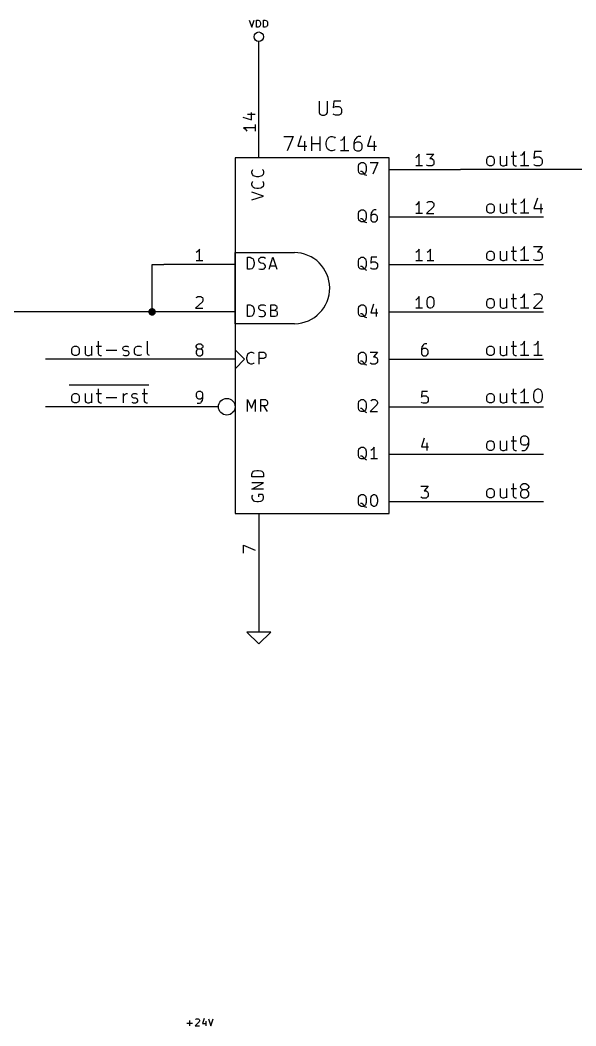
# Model space of a CAD drawing. Extents: x 4000 to 326700, y 4000 to 230000.
# Drawn here: x 189435 to 212870, y 121900 to 164300 of the extents above; entities that cross this region are included whole.
import ezdxf

# ---------------------------------------------------------------- set-up
doc = ezdxf.new("R2010")
doc.units = 0
for name, color, linetype in [('BLACK', 1, 'CONTINUOUS'), ('CYAN', 4, 'CONTINUOUS'), ('GREEN', 3, 'CONTINUOUS'), ('RED', 5, 'CONTINUOUS')]:
    doc.layers.add(name, color=color, linetype=linetype)

msp = doc.modelspace()

# ---------------------------------------------------------------- linework, layer by layer
at = {"layer": 'BLACK'}
for p, q in [((210220, 158760), (210220, 158240)), ((210590, 158610), (210530, 158590)), ((210650, 158670), (210590, 158610)), ((210710, 158760), (210650, 158670)), ((210710, 158160), (210710, 158760)), ((211130, 158760), (211100, 158470)), ((211420, 158760), (211130, 158760)), ((209110, 158440), (209140, 158500)), ((209110, 158270), (209110, 158440)), ((209140, 158210), (209110, 158270)), ((209140, 158500), (209170, 158530)), ((209170, 158190), (209140, 158210)), ((209170, 158530), (209230, 158560)), ((209230, 158160), (209170, 158190)), ((209230, 158560), (209310, 158560)), ((209310, 158160), (209230, 158160)), ((209310, 158560), (209370, 158530)), ((209370, 158190), (209310, 158160)), ((209370, 158530), (209400, 158500)), ((209400, 158210), (209370, 158190)), ((209400, 158500), (209430, 158440)), ((209430, 158270), (209400, 158210)), ((209430, 158440), (209430, 158270)), ((209680, 158560), (209680, 158240)), ((209680, 158240), (209710, 158190)), ((209710, 158190), (209770, 158160)), ((209770, 158160), (209850, 158160)), ((209850, 158160), (209910, 158190)), ((209910, 158190), (209940, 158210)), ((209940, 158560), (209940, 158160)), ((210140, 158560), (210370, 158560)), ((210220, 158240), (210250, 158190)), ((210250, 158190), (210310, 158160)), ((210310, 158160), (210370, 158160)), ((210880, 158160), (210530, 158160)), ((211100, 158470), (211130, 158500)), ((211130, 158190), (211100, 158210)), ((211130, 158500), (211190, 158530)), ((211190, 158160), (211130, 158190)), ((211190, 158530), (211330, 158530)), ((211330, 158160), (211190, 158160)), ((211330, 158530), (211390, 158500)), ((211390, 158190), (211330, 158160)), ((211390, 158500), (211420, 158470)), ((211420, 158210), (211390, 158190)), ((211420, 158470), (211450, 158410)), ((211450, 158270), (211420, 158210)), ((211450, 158410), (211450, 158270)), ((209110, 156440), (209140, 156500)), ((209140, 156500), (209170, 156530)), ((209170, 156530), (209230, 156560)), ((209230, 156560), (209310, 156560)), ((209310, 156560), (209370, 156530)), ((209370, 156530), (209400, 156500)), ((209400, 156500), (209430, 156440)), ((209680, 156560), (209680, 156240)), ((209940, 156560), (209940, 156160)), ((210140, 156560), (210370, 156560)), ((210220, 156760), (210220, 156240)), ((210590, 156610), (210530, 156590)), ((210650, 156670), (210590, 156610)), ((210710, 156760), (210650, 156670)), ((210710, 156160), (210710, 156760)), ((211250, 156790), (211100, 156360)), ((211390, 156560), (211390, 156160)), ((209110, 156270), (209110, 156440)), ((209140, 156210), (209110, 156270)), ((209170, 156190), (209140, 156210)), ((209230, 156160), (209170, 156190)), ((209310, 156160), (209230, 156160)), ((209370, 156190), (209310, 156160)), ((209400, 156210), (209370, 156190)), ((209430, 156270), (209400, 156210)), ((209430, 156440), (209430, 156270)), ((209680, 156240), (209710, 156190)), ((209710, 156190), (209770, 156160)), ((209770, 156160), (209850, 156160)), ((209850, 156160), (209910, 156190)), ((209910, 156190), (209940, 156210)), ((210220, 156240), (210250, 156190)), ((210250, 156190), (210310, 156160)), ((210310, 156160), (210370, 156160)), ((210880, 156160), (210530, 156160)), ((211100, 156360), (211480, 156360)), ((210220, 154760), (210220, 154240)), ((210710, 154760), (210650, 154670)), ((210710, 154160), (210710, 154760)), ((211080, 154760), (211450, 154760)), ((211450, 154760), (211250, 154530)), ((209110, 154440), (209140, 154500)), ((209110, 154270), (209110, 154440)), ((209140, 154500), (209170, 154530)), ((209170, 154530), (209230, 154560)), ((209230, 154560), (209310, 154560)), ((209310, 154560), (209370, 154530)), ((209370, 154530), (209400, 154500)), ((209400, 154500), (209430, 154440)), ((209430, 154440), (209430, 154270)), ((209680, 154560), (209680, 154240)), ((209940, 154560), (209940, 154160)), ((210140, 154560), (210370, 154560)), ((210590, 154610), (210530, 154590)), ((210650, 154670), (210590, 154610)), ((211250, 154530), (211330, 154530)), ((211330, 154530), (211390, 154500)), ((211390, 154500), (211420, 154470)), ((211420, 154470), (211450, 154410)), ((211450, 154410), (211450, 154270)), ((209140, 154210), (209110, 154270)), ((209170, 154190), (209140, 154210)), ((209230, 154160), (209170, 154190)), ((209310, 154160), (209230, 154160)), ((209370, 154190), (209310, 154160)), ((209400, 154210), (209370, 154190)), ((209430, 154270), (209400, 154210)), ((209680, 154240), (209710, 154190)), ((209710, 154190), (209770, 154160)), ((209770, 154160), (209850, 154160)), ((209850, 154160), (209910, 154190)), ((209910, 154190), (209940, 154210)), ((210220, 154240), (210250, 154190)), ((210250, 154190), (210310, 154160)), ((210310, 154160), (210370, 154160)), ((210880, 154160), (210530, 154160)), ((211100, 154190), (211080, 154210)), ((211160, 154160), (211100, 154190)), ((211330, 154160), (211160, 154160)), ((211390, 154190), (211330, 154160)), ((211420, 154210), (211390, 154190)), ((211450, 154270), (211420, 154210)), ((210220, 152760), (210220, 152240)), ((210650, 152670), (210590, 152610)), ((210710, 152760), (210650, 152670)), ((210710, 152160), (210710, 152760)), ((211100, 152700), (211130, 152730)), ((211130, 152730), (211190, 152760)), ((211190, 152760), (211330, 152760)), ((211330, 152760), (211390, 152730)), ((211390, 152730), (211420, 152700)), ((211420, 152700), (211450, 152640)), ((211450, 152640), (211450, 152590)), ((209110, 152440), (209140, 152500)), ((209110, 152270), (209110, 152440)), ((209140, 152210), (209110, 152270)), ((209140, 152500), (209170, 152530)), ((209170, 152530), (209230, 152560)), ((209230, 152560), (209310, 152560)), ((209310, 152560), (209370, 152530)), ((209370, 152530), (209400, 152500)), ((209400, 152500), (209430, 152440)), ((209430, 152270), (209400, 152210)), ((209430, 152440), (209430, 152270)), ((209680, 152560), (209680, 152240)), ((209680, 152240), (209710, 152190)), ((209940, 152560), (209940, 152160)), ((210140, 152560), (210370, 152560)), ((210220, 152240), (210250, 152190)), ((210590, 152610), (210530, 152590)), ((211420, 152500), (211080, 152160)), ((211450, 152590), (211420, 152500)), ((209170, 152190), (209140, 152210)), ((209230, 152160), (209170, 152190)), ((209310, 152160), (209230, 152160)), ((209370, 152190), (209310, 152160)), ((209400, 152210), (209370, 152190)), ((209710, 152190), (209770, 152160)), ((209770, 152160), (209850, 152160)), ((209850, 152160), (209910, 152190)), ((209910, 152190), (209940, 152210)), ((210250, 152190), (210310, 152160)), ((210310, 152160), (210370, 152160)), ((210880, 152160), (210530, 152160)), ((211080, 152160), (211450, 152160)), ((191640, 150500), (191670, 150530)), ((191670, 150530), (191730, 150560)), ((191730, 150560), (191810, 150560)), ((191810, 150560), (191870, 150530)), ((191870, 150530), (191900, 150500)), ((192180, 150560), (192180, 150240)), ((192440, 150560), (192440, 150160)), ((192640, 150560), (192870, 150560)), ((192720, 150760), (192720, 150240)), ((193770, 150470), (193800, 150530)), ((193800, 150530), (193860, 150560)), ((193860, 150560), (193950, 150560)), ((193950, 150560), (194000, 150530)), ((194290, 150500), (194320, 150530)), ((194320, 150530), (194380, 150560)), ((194380, 150560), (194490, 150560)), ((194490, 150560), (194550, 150530)), ((194800, 150240), (194800, 150760)), ((209140, 150500), (209170, 150530)), ((209170, 150530), (209230, 150560)), ((209230, 150560), (209310, 150560)), ((209310, 150560), (209370, 150530)), ((209370, 150530), (209400, 150500)), ((209680, 150560), (209680, 150240)), ((209940, 150560), (209940, 150160)), ((210140, 150560), (210370, 150560)), ((210220, 150760), (210220, 150240)), ((210590, 150610), (210530, 150590)), ((210650, 150670), (210590, 150610)), ((210710, 150760), (210650, 150670)), ((210710, 150160), (210710, 150760)), ((211160, 150610), (211100, 150590)), ((211220, 150670), (211160, 150610)), ((211280, 150760), (211220, 150670)), ((211280, 150160), (211280, 150760)), ((191610, 150440), (191640, 150500)), ((191610, 150270), (191610, 150440)), ((191640, 150210), (191610, 150270)), ((191670, 150190), (191640, 150210)), ((191730, 150160), (191670, 150190)), ((191810, 150160), (191730, 150160)), ((191870, 150190), (191810, 150160)), ((191900, 150210), (191870, 150190)), ((191900, 150500), (191930, 150440)), ((191930, 150270), (191900, 150210)), ((191930, 150440), (191930, 150270)), ((192180, 150240), (192210, 150190)), ((192210, 150190), (192270, 150160)), ((192270, 150160), (192350, 150160)), ((192350, 150160), (192410, 150190)), ((192410, 150190), (192440, 150210)), ((192720, 150240), (192750, 150190)), ((192750, 150190), (192810, 150160)), ((192810, 150160), (192870, 150160)), ((193060, 150390), (193520, 150390)), ((193770, 150440), (193770, 150470)), ((193800, 150390), (193770, 150440)), ((193770, 150190), (193830, 150160)), ((193860, 150360), (193800, 150390)), ((193830, 150160), (193950, 150160)), ((193950, 150360), (193860, 150360)), ((194000, 150330), (193950, 150360)), ((193950, 150160), (194000, 150190)), ((194030, 150270), (194000, 150330)), ((194000, 150190), (194030, 150240)), ((194030, 150240), (194030, 150270)), ((194260, 150440), (194290, 150500)), ((194260, 150270), (194260, 150440)), ((194290, 150210), (194260, 150270)), ((194320, 150190), (194290, 150210)), ((194380, 150160), (194320, 150190)), ((194490, 150160), (194380, 150160)), ((194550, 150190), (194490, 150160)), ((194830, 150190), (194800, 150240)), ((194890, 150160), (194830, 150190)), ((209110, 150440), (209140, 150500)), ((209110, 150270), (209110, 150440)), ((209140, 150210), (209110, 150270)), ((209170, 150190), (209140, 150210)), ((209230, 150160), (209170, 150190)), ((209310, 150160), (209230, 150160)), ((209370, 150190), (209310, 150160)), ((209400, 150210), (209370, 150190)), ((209400, 150500), (209430, 150440)), ((209430, 150270), (209400, 150210)), ((209430, 150440), (209430, 150270)), ((209680, 150240), (209710, 150190)), ((209710, 150190), (209770, 150160)), ((209770, 150160), (209850, 150160)), ((209850, 150160), (209910, 150190)), ((209910, 150190), (209940, 150210)), ((210220, 150240), (210250, 150190)), ((210250, 150190), (210310, 150160)), ((210310, 150160), (210370, 150160)), ((210880, 150160), (210530, 150160)), ((211450, 150160), (211100, 150160)), ((191500, 148930), (194860, 148930)), ((191610, 148440), (191640, 148500)), ((191610, 148270), (191610, 148440)), ((191640, 148500), (191670, 148530)), ((191670, 148530), (191730, 148560)), ((191730, 148560), (191810, 148560)), ((191810, 148560), (191870, 148530)), ((191870, 148530), (191900, 148500)), ((191900, 148500), (191930, 148440)), ((191930, 148440), (191930, 148270)), ((192180, 148560), (192180, 148240)), ((192440, 148560), (192440, 148160)), ((192640, 148560), (192870, 148560)), ((192720, 148760), (192720, 148240)), ((193800, 148160), (193800, 148560)), ((193800, 148440), (193830, 148500)), ((193830, 148500), (193860, 148530)), ((193860, 148530), (193920, 148560)), ((193920, 148560), (193970, 148560)), ((194140, 148470), (194170, 148530)), ((194140, 148440), (194140, 148470)), ((194170, 148390), (194140, 148440)), ((194170, 148530), (194230, 148560)), ((194230, 148560), (194320, 148560)), ((194320, 148560), (194370, 148530)), ((194580, 148560), (194810, 148560)), ((194660, 148760), (194660, 148240)), ((209110, 148440), (209140, 148500)), ((209110, 148270), (209110, 148440)), ((209140, 148500), (209170, 148530)), ((209170, 148530), (209230, 148560)), ((209230, 148560), (209310, 148560)), ((209310, 148560), (209370, 148530)), ((209370, 148530), (209400, 148500)), ((209400, 148500), (209430, 148440)), ((209430, 148440), (209430, 148270)), ((209680, 148560), (209680, 148240)), ((209940, 148560), (209940, 148160)), ((210140, 148560), (210370, 148560)), ((210220, 148760), (210220, 148240)), ((210590, 148610), (210530, 148590)), ((210650, 148670), (210590, 148610)), ((210710, 148760), (210650, 148670)), ((210710, 148160), (210710, 148760)), ((211100, 148530), (211130, 148640)), ((211100, 148390), (211100, 148530)), ((211130, 148640), (211160, 148700)), ((211160, 148700), (211190, 148730)), ((211190, 148730), (211250, 148760)), ((211250, 148760), (211300, 148760)), ((211300, 148760), (211360, 148730)), ((211360, 148730), (211390, 148700)), ((211390, 148700), (211420, 148640)), ((211420, 148640), (211450, 148530)), ((211450, 148530), (211450, 148390)), ((191640, 148210), (191610, 148270)), ((191670, 148190), (191640, 148210)), ((191730, 148160), (191670, 148190)), ((191810, 148160), (191730, 148160)), ((191870, 148190), (191810, 148160)), ((191900, 148210), (191870, 148190)), ((191930, 148270), (191900, 148210)), ((192180, 148240), (192210, 148190)), ((192210, 148190), (192270, 148160)), ((192270, 148160), (192350, 148160)), ((192350, 148160), (192410, 148190)), ((192410, 148190), (192440, 148210)), ((192720, 148240), (192750, 148190)), ((192750, 148190), (192810, 148160)), ((192810, 148160), (192870, 148160)), ((193060, 148390), (193520, 148390)), ((194140, 148190), (194200, 148160)), ((194230, 148360), (194170, 148390)), ((194200, 148160), (194320, 148160)), ((194320, 148360), (194230, 148360)), ((194370, 148330), (194320, 148360)), ((194320, 148160), (194370, 148190)), ((194400, 148270), (194370, 148330)), ((194370, 148190), (194400, 148240)), ((194400, 148240), (194400, 148270)), ((194660, 148240), (194690, 148190)), ((194690, 148190), (194750, 148160)), ((194750, 148160), (194810, 148160)), ((209140, 148210), (209110, 148270)), ((209170, 148190), (209140, 148210)), ((209230, 148160), (209170, 148190)), ((209310, 148160), (209230, 148160)), ((209370, 148190), (209310, 148160)), ((209400, 148210), (209370, 148190)), ((209430, 148270), (209400, 148210)), ((209680, 148240), (209710, 148190)), ((209710, 148190), (209770, 148160)), ((209770, 148160), (209850, 148160)), ((209850, 148160), (209910, 148190)), ((209910, 148190), (209940, 148210)), ((210220, 148240), (210250, 148190)), ((210250, 148190), (210310, 148160)), ((210310, 148160), (210370, 148160)), ((210880, 148160), (210530, 148160)), ((211130, 148270), (211100, 148390)), ((211160, 148210), (211130, 148270)), ((211190, 148190), (211160, 148210)), ((211250, 148160), (211190, 148190)), ((211300, 148160), (211250, 148160)), ((211360, 148190), (211300, 148160)), ((211390, 148210), (211360, 148190)), ((211420, 148270), (211390, 148210)), ((211450, 148390), (211420, 148270)), ((210220, 146760), (210220, 146240)), ((210590, 146730), (210560, 146700)), ((210650, 146760), (210590, 146730)), ((210760, 146760), (210650, 146760)), ((210820, 146730), (210760, 146760)), ((210850, 146700), (210820, 146730)), ((209110, 146440), (209140, 146500)), ((209110, 146270), (209110, 146440)), ((209140, 146500), (209170, 146530)), ((209170, 146530), (209230, 146560)), ((209230, 146560), (209310, 146560)), ((209310, 146560), (209370, 146530)), ((209370, 146530), (209400, 146500)), ((209400, 146500), (209430, 146440)), ((209430, 146440), (209430, 146270)), ((209680, 146560), (209680, 146240)), ((209940, 146560), (209940, 146160)), ((210140, 146560), (210370, 146560)), ((210560, 146700), (210530, 146640)), ((210530, 146640), (210530, 146500)), ((210530, 146500), (210560, 146440)), ((210560, 146440), (210590, 146410)), ((210590, 146410), (210650, 146390)), ((210650, 146390), (210760, 146390)), ((210760, 146390), (210820, 146410)), ((210790, 146210), (210850, 146300)), ((210820, 146410), (210850, 146440)), ((210880, 146640), (210850, 146700)), ((210850, 146440), (210880, 146500)), ((210850, 146300), (210880, 146410)), ((210880, 146410), (210880, 146640)), ((209140, 146210), (209110, 146270)), ((209170, 146190), (209140, 146210)), ((209230, 146160), (209170, 146190)), ((209310, 146160), (209230, 146160)), ((209370, 146190), (209310, 146160)), ((209400, 146210), (209370, 146190)), ((209430, 146270), (209400, 146210)), ((209680, 146240), (209710, 146190)), ((209710, 146190), (209770, 146160)), ((209770, 146160), (209850, 146160)), ((209850, 146160), (209910, 146190)), ((209910, 146190), (209940, 146210)), ((210220, 146240), (210250, 146190)), ((210250, 146190), (210310, 146160)), ((210310, 146160), (210370, 146160)), ((210590, 146160), (210710, 146160)), ((210710, 146160), (210760, 146190)), ((210760, 146190), (210790, 146210)), ((210220, 144760), (210220, 144240)), ((210530, 144640), (210560, 144700)), ((210530, 144610), (210530, 144640)), ((210560, 144560), (210530, 144610)), ((210560, 144700), (210590, 144730)), ((210590, 144730), (210650, 144760)), ((210650, 144760), (210760, 144760)), ((210760, 144760), (210820, 144730)), ((210820, 144730), (210850, 144700)), ((210850, 144700), (210880, 144640)), ((210880, 144610), (210850, 144560)), ((210880, 144640), (210880, 144610)), ((209110, 144440), (209140, 144500)), ((209110, 144270), (209110, 144440)), ((209140, 144210), (209110, 144270)), ((209140, 144500), (209170, 144530)), ((209170, 144190), (209140, 144210)), ((209170, 144530), (209230, 144560)), ((209230, 144160), (209170, 144190)), ((209230, 144560), (209310, 144560)), ((209310, 144160), (209230, 144160)), ((209310, 144560), (209370, 144530)), ((209370, 144190), (209310, 144160)), ((209370, 144530), (209400, 144500)), ((209400, 144210), (209370, 144190)), ((209400, 144500), (209430, 144440)), ((209430, 144270), (209400, 144210)), ((209430, 144440), (209430, 144270)), ((209680, 144560), (209680, 144240)), ((209680, 144240), (209710, 144190)), ((209710, 144190), (209770, 144160)), ((209770, 144160), (209850, 144160)), ((209850, 144160), (209910, 144190)), ((209910, 144190), (209940, 144210)), ((209940, 144560), (209940, 144160)), ((210140, 144560), (210370, 144560)), ((210220, 144240), (210250, 144190)), ((210250, 144190), (210310, 144160)), ((210310, 144160), (210370, 144160)), ((210560, 144440), (210530, 144390)), ((210530, 144390), (210530, 144270)), ((210530, 144270), (210560, 144210)), ((210590, 144530), (210560, 144560)), ((210590, 144470), (210560, 144440)), ((210560, 144210), (210590, 144190)), ((210650, 144500), (210590, 144530)), ((210650, 144500), (210590, 144470)), ((210590, 144190), (210650, 144160)), ((210760, 144500), (210650, 144500)), ((210650, 144160), (210760, 144160)), ((210820, 144530), (210760, 144500)), ((210820, 144470), (210760, 144500)), ((210760, 144160), (210820, 144190)), ((210850, 144560), (210820, 144530)), ((210850, 144440), (210820, 144470)), ((210820, 144190), (210850, 144210)), ((210880, 144390), (210850, 144440)), ((210850, 144210), (210880, 144270)), ((210880, 144270), (210880, 144390))]:
    msp.add_line(p, q, dxfattribs=at)
at = {"layer": 'CYAN'}
for p, q in [((199100, 164300), (199200, 164000)), ((199200, 164000), (199300, 164300)), ((199400, 164000), (199400, 164300)), ((199400, 164300), (199470, 164300)), ((199470, 164300), (199520, 164280)), ((199520, 164280), (199540, 164260)), ((199540, 164260), (199560, 164230)), ((199560, 164230), (199570, 164170)), ((199570, 164130), (199560, 164070)), ((199570, 164170), (199570, 164130)), ((199700, 164000), (199700, 164300)), ((199700, 164300), (199770, 164300)), ((199770, 164300), (199820, 164280)), ((199820, 164280), (199840, 164260)), ((199840, 164260), (199860, 164230)), ((199860, 164230), (199870, 164170)), ((199870, 164130), (199860, 164070)), ((199870, 164170), (199870, 164130)), ((199470, 164000), (199400, 164000)), ((199520, 164010), (199470, 164000)), ((199540, 164040), (199520, 164010)), ((199560, 164070), (199540, 164040)), ((199770, 164000), (199700, 164000)), ((199820, 164010), (199770, 164000)), ((199840, 164040), (199820, 164010)), ((199860, 164070), (199840, 164040)), ((202040, 160890), (202040, 160400)), ((202390, 160400), (202390, 160890)), ((202670, 160890), (202640, 160600)), ((202960, 160890), (202670, 160890)), ((202040, 160400), (202070, 160340)), ((202070, 160340), (202100, 160320)), ((202100, 160320), (202160, 160290)), ((202160, 160290), (202270, 160290)), ((202270, 160290), (202330, 160320)), ((202330, 160320), (202360, 160340)), ((202360, 160340), (202390, 160400)), ((202640, 160600), (202670, 160630)), ((202670, 160320), (202640, 160340)), ((202670, 160630), (202730, 160660)), ((202730, 160290), (202670, 160320)), ((202730, 160660), (202870, 160660)), ((202870, 160290), (202730, 160290)), ((202870, 160660), (202930, 160630)), ((202930, 160320), (202870, 160290)), ((202930, 160630), (202960, 160600)), ((202960, 160340), (202930, 160320)), ((202960, 160600), (202990, 160540)), ((202990, 160400), (202960, 160340)), ((202990, 160540), (202990, 160400)), ((200550, 159390), (200950, 159390)), ((200950, 159390), (200690, 158790)), ((201290, 159420), (201140, 158990)), ((201430, 159190), (201430, 158790)), ((201740, 158790), (201740, 159390)), ((201740, 159100), (202090, 159100)), ((202090, 158790), (202090, 159390)), ((202340, 159130), (202370, 159240)), ((202340, 159040), (202340, 159130)), ((202370, 158930), (202340, 159040)), ((202370, 159240), (202400, 159300)), ((202400, 159300), (202460, 159360)), ((202460, 159360), (202540, 159390)), ((202540, 159390), (202600, 159390)), ((202600, 159390), (202690, 159360)), ((202690, 159360), (202720, 159330)), ((203000, 159240), (202940, 159220)), ((203060, 159300), (203000, 159240)), ((203120, 159390), (203060, 159300)), ((203120, 158790), (203120, 159390)), ((203540, 159240), (203510, 159130)), ((203510, 159130), (203510, 158900)), ((203540, 159100), (203510, 159040)), ((203600, 159330), (203540, 159240)), ((203570, 159130), (203540, 159100)), ((203630, 159160), (203570, 159130)), ((203630, 159360), (203600, 159330)), ((203690, 159390), (203630, 159360)), ((203740, 159160), (203630, 159160)), ((203800, 159390), (203690, 159390)), ((203800, 159130), (203740, 159160)), ((203830, 159100), (203800, 159130)), ((203860, 159040), (203830, 159100)), ((203860, 158900), (203860, 159040)), ((204230, 159420), (204080, 158990)), ((204370, 159190), (204370, 158790)), ((201140, 158990), (201520, 158990)), ((202400, 158870), (202370, 158930)), ((202460, 158820), (202400, 158870)), ((202540, 158790), (202460, 158820)), ((202600, 158790), (202540, 158790)), ((202690, 158820), (202600, 158790)), ((202720, 158840), (202690, 158820)), ((203290, 158790), (202940, 158790)), ((203510, 158900), (203540, 158840)), ((203540, 158840), (203570, 158820)), ((203570, 158820), (203630, 158790)), ((203630, 158790), (203740, 158790)), ((203740, 158790), (203800, 158820)), ((203800, 158820), (203830, 158840)), ((203830, 158840), (203860, 158900)), ((204080, 158990), (204460, 158990)), ((203700, 158130), (203720, 158230)), ((203720, 158230), (203770, 158270)), ((203770, 158270), (203810, 158300)), ((203810, 158300), (203910, 158300)), ((203910, 158300), (203960, 158270)), ((203960, 158270), (204000, 158230)), ((204000, 158230), (204030, 158130)), ((204190, 158300), (204520, 158300)), ((204520, 158300), (204310, 157800)), ((199200, 157910), (199230, 157980)), ((199200, 157860), (199200, 157910)), ((199230, 157790), (199200, 157860)), ((199230, 157980), (199250, 158000)), ((199270, 157740), (199230, 157790)), ((199320, 157720), (199270, 157740)), ((199630, 157740), (199580, 157720)), ((199680, 157790), (199630, 157740)), ((199650, 158000), (199680, 157980)), ((199680, 157980), (199700, 157910)), ((199700, 157860), (199680, 157790)), ((199700, 157910), (199700, 157860)), ((203700, 157960), (203700, 158130)), ((203720, 157870), (203700, 157960)), ((203770, 157820), (203720, 157870)), ((203810, 157800), (203770, 157820)), ((203840, 157920), (203790, 157920)), ((203910, 157800), (203810, 157800)), ((203890, 157890), (203840, 157920)), ((203960, 157820), (203890, 157890)), ((203960, 157820), (203910, 157800)), ((204000, 157870), (203960, 157820)), ((204000, 157770), (203960, 157820)), ((204030, 157960), (204000, 157870)), ((204050, 157750), (204000, 157770)), ((204030, 158130), (204030, 157960)), ((199200, 157410), (199230, 157480)), ((199200, 157360), (199200, 157410)), ((199230, 157290), (199200, 157360)), ((199230, 157480), (199250, 157500)), ((199420, 157700), (199320, 157720)), ((199490, 157700), (199420, 157700)), ((199580, 157720), (199490, 157700)), ((199650, 157500), (199680, 157480)), ((199680, 157480), (199700, 157410)), ((199700, 157360), (199680, 157290)), ((199700, 157410), (199700, 157360)), ((199700, 156880), (199200, 157050)), ((199200, 156720), (199700, 156880)), ((199270, 157240), (199230, 157290)), ((199320, 157220), (199270, 157240)), ((199420, 157200), (199320, 157220)), ((199490, 157200), (199420, 157200)), ((199580, 157220), (199490, 157200)), ((199630, 157240), (199580, 157220)), ((199680, 157290), (199630, 157240)), ((203700, 156130), (203720, 156230)), ((203700, 155960), (203700, 156130)), ((203720, 156230), (203770, 156270)), ((203770, 156270), (203810, 156300)), ((203810, 156300), (203910, 156300)), ((203910, 156300), (203960, 156270)), ((203960, 156270), (204000, 156230)), ((204000, 156230), (204030, 156130)), ((204030, 156130), (204030, 155960)), ((204240, 156180), (204220, 156080)), ((204220, 156080), (204220, 155890)), ((204240, 156060), (204220, 156010)), ((204290, 156250), (204240, 156180)), ((204260, 156080), (204240, 156060)), ((204310, 156110), (204260, 156080)), ((204310, 156270), (204290, 156250)), ((204360, 156300), (204310, 156270)), ((204410, 156110), (204310, 156110)), ((204450, 156300), (204360, 156300)), ((204450, 156080), (204410, 156110)), ((204480, 156060), (204450, 156080)), ((204500, 156010), (204480, 156060)), ((203720, 155870), (203700, 155960)), ((203770, 155820), (203720, 155870)), ((203810, 155800), (203770, 155820)), ((203840, 155920), (203790, 155920)), ((203910, 155800), (203810, 155800)), ((203890, 155890), (203840, 155920)), ((203960, 155820), (203890, 155890)), ((203960, 155820), (203910, 155800)), ((204000, 155870), (203960, 155820)), ((204000, 155770), (203960, 155820)), ((204030, 155960), (204000, 155870)), ((204050, 155750), (204000, 155770)), ((204220, 155890), (204240, 155850)), ((204240, 155850), (204260, 155820)), ((204260, 155820), (204310, 155800)), ((204310, 155800), (204410, 155800)), ((204410, 155800), (204450, 155820)), ((204450, 155820), (204480, 155850)), ((204480, 155850), (204500, 155890)), ((204500, 155890), (204500, 156010)), ((199020, 153800), (199020, 154300)), ((199020, 154300), (199140, 154300)), ((199140, 154300), (199210, 154270)), ((199210, 154270), (199260, 154230)), ((199260, 154230), (199280, 154180)), ((199280, 153920), (199260, 153870)), ((199280, 154180), (199300, 154080)), ((199300, 154010), (199280, 153920)), ((199300, 154080), (199300, 154010)), ((199500, 154200), (199520, 154250)), ((199500, 154150), (199500, 154200)), ((199520, 154110), (199500, 154150)), ((199520, 154250), (199540, 154270)), ((199540, 154080), (199520, 154110)), ((199540, 154270), (199590, 154300)), ((199590, 154060), (199540, 154080)), ((199590, 154300), (199710, 154300)), ((199690, 154040), (199590, 154060)), ((199730, 154010), (199690, 154040)), ((199710, 154300), (199780, 154270)), ((199760, 153990), (199730, 154010)), ((199780, 153940), (199760, 153990)), ((199780, 153890), (199780, 153940)), ((199930, 153800), (200090, 154300)), ((199980, 153940), (200210, 153940)), ((200090, 154300), (200260, 153800)), ((203700, 154130), (203720, 154230)), ((203700, 153960), (203700, 154130)), ((203720, 153870), (203700, 153960)), ((203720, 154230), (203770, 154270)), ((203770, 154270), (203810, 154300)), ((203840, 153920), (203790, 153920)), ((203810, 154300), (203910, 154300)), ((203890, 153890), (203840, 153920)), ((203910, 154300), (203960, 154270)), ((203960, 154270), (204000, 154230)), ((204000, 154230), (204030, 154130)), ((204030, 153960), (204000, 153870)), ((204030, 154130), (204030, 153960)), ((204240, 154300), (204220, 154060)), ((204220, 154060), (204240, 154080)), ((204480, 154300), (204240, 154300)), ((204240, 154080), (204290, 154110)), ((204290, 154110), (204410, 154110)), ((204410, 154110), (204450, 154080)), ((204450, 154080), (204480, 154060)), ((204480, 154060), (204500, 154010)), ((204500, 154010), (204500, 153890)), ((199140, 153800), (199020, 153800)), ((199210, 153820), (199140, 153800)), ((199260, 153870), (199210, 153820)), ((199500, 153820), (199570, 153800)), ((199570, 153800), (199690, 153800)), ((199690, 153800), (199730, 153820)), ((199730, 153820), (199760, 153850)), ((199760, 153850), (199780, 153890)), ((203770, 153820), (203720, 153870)), ((203810, 153800), (203770, 153820)), ((203910, 153800), (203810, 153800)), ((203960, 153820), (203890, 153890)), ((203960, 153820), (203910, 153800)), ((204000, 153870), (203960, 153820)), ((204000, 153770), (203960, 153820)), ((204050, 153750), (204000, 153770)), ((204240, 153820), (204220, 153850)), ((204290, 153800), (204240, 153820)), ((204410, 153800), (204290, 153800)), ((204450, 153820), (204410, 153800)), ((204480, 153850), (204450, 153820)), ((204500, 153890), (204480, 153850)), ((199020, 151800), (199020, 152300)), ((199020, 152300), (199140, 152300)), ((199140, 152300), (199210, 152270)), ((199210, 152270), (199260, 152230)), ((199260, 152230), (199280, 152180)), ((199500, 152200), (199520, 152250)), ((199520, 152250), (199540, 152270)), ((199540, 152270), (199590, 152300)), ((199590, 152300), (199710, 152300)), ((199710, 152300), (199780, 152270)), ((200000, 151800), (200000, 152300)), ((200000, 152300), (200170, 152300)), ((200170, 152300), (200210, 152270)), ((200210, 152270), (200240, 152250)), ((200240, 152250), (200260, 152200)), ((203700, 152130), (203720, 152230)), ((203720, 152230), (203770, 152270)), ((203770, 152270), (203810, 152300)), ((203810, 152300), (203910, 152300)), ((203910, 152300), (203960, 152270)), ((203960, 152270), (204000, 152230)), ((204000, 152230), (204030, 152130)), ((204330, 152320), (204220, 151960)), ((199140, 151800), (199020, 151800)), ((199210, 151820), (199140, 151800)), ((199260, 151870), (199210, 151820)), ((199280, 151920), (199260, 151870)), ((199280, 152180), (199300, 152080)), ((199300, 152010), (199280, 151920)), ((199300, 152080), (199300, 152010)), ((199500, 152150), (199500, 152200)), ((199520, 152110), (199500, 152150)), ((199500, 151820), (199570, 151800)), ((199540, 152080), (199520, 152110)), ((199590, 152060), (199540, 152080)), ((199570, 151800), (199690, 151800)), ((199690, 152040), (199590, 152060)), ((199730, 152010), (199690, 152040)), ((199690, 151800), (199730, 151820)), ((199760, 151990), (199730, 152010)), ((199730, 151820), (199760, 151850)), ((199780, 151940), (199760, 151990)), ((199760, 151850), (199780, 151890)), ((199780, 151890), (199780, 151940)), ((200170, 152060), (200000, 152060)), ((200190, 151800), (200000, 151800)), ((200210, 152080), (200170, 152060)), ((200170, 152060), (200240, 152040)), ((200240, 151820), (200190, 151800)), ((200240, 152110), (200210, 152080)), ((200260, 152150), (200240, 152110)), ((200240, 152040), (200260, 152010)), ((200260, 151850), (200240, 151820)), ((200260, 152200), (200260, 152150)), ((200260, 152010), (200280, 151960)), ((200280, 151890), (200260, 151850)), ((200280, 151960), (200280, 151890)), ((203700, 151960), (203700, 152130)), ((203720, 151870), (203700, 151960)), ((203770, 151820), (203720, 151870)), ((203810, 151800), (203770, 151820)), ((203840, 151920), (203790, 151920)), ((203910, 151800), (203810, 151800)), ((203890, 151890), (203840, 151920)), ((203960, 151820), (203890, 151890)), ((203960, 151820), (203910, 151800)), ((204000, 151870), (203960, 151820)), ((204000, 151770), (203960, 151820)), ((204030, 151960), (204000, 151870)), ((204030, 152130), (204030, 151960)), ((204220, 151960), (204520, 151960)), ((204450, 152130), (204450, 151800)), ((204050, 151750), (204000, 151770)), ((199000, 150080), (199020, 150180)), ((199020, 150180), (199040, 150230)), ((199040, 150230), (199090, 150270)), ((199090, 150270), (199160, 150300)), ((199160, 150300), (199210, 150300)), ((199210, 150300), (199280, 150270)), ((199280, 150270), (199300, 150250)), ((199520, 149800), (199520, 150300)), ((199520, 150300), (199710, 150300)), ((199710, 150300), (199760, 150270)), ((199760, 150270), (199780, 150250)), ((199780, 150250), (199800, 150200)), ((199800, 150130), (199780, 150080)), ((199800, 150200), (199800, 150130)), ((203700, 150130), (203720, 150230)), ((203700, 149960), (203700, 150130)), ((203720, 150230), (203770, 150270)), ((203770, 150270), (203810, 150300)), ((203810, 150300), (203910, 150300)), ((203910, 150300), (203960, 150270)), ((203960, 150270), (204000, 150230)), ((204000, 150230), (204030, 150130)), ((204030, 150130), (204030, 149960)), ((204190, 150300), (204500, 150300)), ((204500, 150300), (204330, 150110)), ((204330, 150110), (204410, 150110)), ((204410, 150110), (204450, 150080)), ((199000, 150010), (199000, 150080)), ((199020, 149920), (199000, 150010)), ((199040, 149870), (199020, 149920)), ((199090, 149820), (199040, 149870)), ((199160, 149800), (199090, 149820)), ((199210, 149800), (199160, 149800)), ((199280, 149820), (199210, 149800)), ((199300, 149850), (199280, 149820)), ((199710, 150040), (199520, 150040)), ((199760, 150060), (199710, 150040)), ((199780, 150080), (199760, 150060)), ((203720, 149870), (203700, 149960)), ((203770, 149820), (203720, 149870)), ((203810, 149800), (203770, 149820)), ((203840, 149920), (203790, 149920)), ((203910, 149800), (203810, 149800)), ((203890, 149890), (203840, 149920)), ((203960, 149820), (203890, 149890)), ((203960, 149820), (203910, 149800)), ((204000, 149870), (203960, 149820)), ((204000, 149770), (203960, 149820)), ((204030, 149960), (204000, 149870)), ((204050, 149750), (204000, 149770)), ((204220, 149820), (204190, 149850)), ((204260, 149800), (204220, 149820)), ((204410, 149800), (204260, 149800)), ((204450, 149820), (204410, 149800)), ((204450, 150080), (204480, 150060)), ((204480, 149850), (204450, 149820)), ((204480, 150060), (204500, 150010)), ((204500, 149890), (204480, 149850)), ((204500, 150010), (204500, 149890)), ((199020, 147800), (199020, 148300)), ((199020, 148300), (199190, 147940)), ((199190, 147940), (199350, 148300)), ((199350, 148300), (199350, 147800)), ((199590, 147800), (199590, 148300)), ((199590, 148300), (199780, 148300)), ((199780, 148040), (199590, 148040)), ((199870, 147800), (199710, 148040)), ((199780, 148300), (199830, 148270)), ((199830, 148060), (199780, 148040)), ((199830, 148270), (199850, 148250)), ((199850, 148080), (199830, 148060)), ((199850, 148250), (199870, 148200)), ((199870, 148130), (199850, 148080)), ((199870, 148200), (199870, 148130)), ((203700, 148130), (203720, 148230)), ((203700, 147960), (203700, 148130)), ((203720, 148230), (203770, 148270)), ((203770, 148270), (203810, 148300)), ((203810, 148300), (203910, 148300)), ((203910, 148300), (203960, 148270)), ((203960, 148270), (204000, 148230)), ((204000, 148230), (204030, 148130)), ((204030, 148130), (204030, 147960)), ((204480, 148080), (204190, 147800)), ((204220, 148250), (204240, 148270)), ((204240, 148270), (204290, 148300)), ((204290, 148300), (204410, 148300)), ((204410, 148300), (204450, 148270)), ((204450, 148270), (204480, 148250)), ((204480, 148250), (204500, 148200)), ((204500, 148150), (204480, 148080)), ((204500, 148200), (204500, 148150)), ((203720, 147870), (203700, 147960)), ((203770, 147820), (203720, 147870)), ((203810, 147800), (203770, 147820)), ((203840, 147920), (203790, 147920)), ((203910, 147800), (203810, 147800)), ((203890, 147890), (203840, 147920)), ((203960, 147820), (203890, 147890)), ((203960, 147820), (203910, 147800)), ((204000, 147870), (203960, 147820)), ((204000, 147770), (203960, 147820)), ((204030, 147960), (204000, 147870)), ((204050, 147750), (204000, 147770)), ((204190, 147800), (204500, 147800)), ((203770, 146270), (203810, 146300)), ((203810, 146300), (203910, 146300)), ((203910, 146300), (203960, 146270)), ((204360, 146300), (204310, 146230)), ((204360, 145800), (204360, 146300)), ((203700, 146130), (203720, 146230)), ((203700, 145960), (203700, 146130)), ((203720, 145870), (203700, 145960)), ((203720, 146230), (203770, 146270)), ((203770, 145820), (203720, 145870)), ((203840, 145920), (203790, 145920)), ((203890, 145890), (203840, 145920)), ((203960, 145820), (203890, 145890)), ((203960, 146270), (204000, 146230)), ((204000, 145870), (203960, 145820)), ((204000, 146230), (204030, 146130)), ((204030, 145960), (204000, 145870)), ((204030, 146130), (204030, 145960)), ((204260, 146180), (204220, 146150)), ((204310, 146230), (204260, 146180)), ((203810, 145800), (203770, 145820)), ((203910, 145800), (203810, 145800)), ((203960, 145820), (203910, 145800)), ((204000, 145770), (203960, 145820)), ((204050, 145750), (204000, 145770)), ((204500, 145800), (204220, 145800)), ((199200, 145160), (199230, 145230)), ((199200, 145040), (199200, 145160)), ((199700, 145040), (199200, 145040)), ((199230, 145230), (199270, 145280)), ((199270, 145280), (199320, 145300)), ((199320, 145300), (199420, 145320)), ((199420, 145320), (199490, 145320)), ((199490, 145320), (199580, 145300)), ((199580, 145300), (199630, 145280)), ((199630, 145280), (199680, 145230)), ((199680, 145230), (199700, 145160)), ((199700, 145160), (199700, 145040)), ((199200, 144520), (199700, 144800)), ((199700, 144800), (199200, 144800)), ((199700, 144520), (199200, 144520)), ((199230, 144280), (199200, 144230)), ((199200, 144230), (199200, 144160)), ((199200, 144160), (199230, 144090)), ((199650, 144300), (199490, 144300)), ((199490, 144300), (199490, 144210)), ((199680, 144280), (199650, 144300)), ((199700, 144210), (199680, 144280)), ((199680, 144090), (199700, 144160)), ((199700, 144160), (199700, 144210)), ((203700, 144130), (203720, 144230)), ((203720, 144230), (203770, 144270)), ((203770, 144270), (203810, 144300)), ((203810, 144300), (203910, 144300)), ((203910, 144300), (203960, 144270)), ((203960, 144270), (204000, 144230)), ((204000, 144230), (204030, 144130)), ((204220, 144110), (204240, 144200)), ((204240, 144200), (204260, 144250)), ((204260, 144250), (204290, 144270)), ((204290, 144270), (204330, 144300)), ((204330, 144300), (204380, 144300)), ((204380, 144300), (204430, 144270)), ((204430, 144270), (204450, 144250)), ((204450, 144250), (204480, 144200)), ((204480, 144200), (204500, 144110)), ((199230, 144090), (199270, 144040)), ((199270, 144040), (199320, 144020)), ((199320, 144020), (199420, 144000)), ((199420, 144000), (199490, 144000)), ((199490, 144000), (199580, 144020)), ((199580, 144020), (199630, 144040)), ((199630, 144040), (199680, 144090)), ((203700, 143960), (203700, 144130)), ((203720, 143870), (203700, 143960)), ((203770, 143820), (203720, 143870)), ((203810, 143800), (203770, 143820)), ((203840, 143920), (203790, 143920)), ((203910, 143800), (203810, 143800)), ((203890, 143890), (203840, 143920)), ((203960, 143820), (203890, 143890)), ((203960, 143820), (203910, 143800)), ((204000, 143870), (203960, 143820)), ((204000, 143770), (203960, 143820)), ((204030, 143960), (204000, 143870)), ((204050, 143750), (204000, 143770)), ((204030, 144130), (204030, 143960)), ((204220, 143990), (204220, 144110)), ((204240, 143890), (204220, 143990)), ((204260, 143850), (204240, 143890)), ((204290, 143820), (204260, 143850)), ((204330, 143800), (204290, 143820)), ((204380, 143800), (204330, 143800)), ((204430, 143820), (204380, 143800)), ((204450, 143850), (204430, 143820)), ((204480, 143890), (204450, 143850)), ((204500, 143990), (204480, 143890)), ((204500, 144110), (204500, 143990)), ((196590, 121900), (196590, 122130)), ((196830, 122170), (196840, 122180)), ((196840, 122180), (196870, 122200)), ((196870, 122200), (196940, 122200)), ((196940, 122200), (196970, 122180)), ((196970, 122180), (196980, 122170)), ((196980, 122170), (197000, 122140)), ((197000, 122140), (197000, 122110)), ((197190, 122210), (197120, 122000)), ((197380, 122200), (197480, 121900)), ((197480, 121900), (197580, 122200)), ((196470, 122010), (196700, 122010)), ((196980, 122070), (196810, 121900)), ((196810, 121900), (197000, 121900)), ((197000, 122110), (196980, 122070)), ((197120, 122000), (197300, 122000)), ((197260, 122100), (197260, 121900))]:
    msp.add_line(p, q, dxfattribs=at)
at = {"layer": 'GREEN'}
for p, q in [((199500, 161500), (199500, 163000)), ((219500, 158000), (208000, 158000)), ((208000, 156000), (211500, 156000)), ((195000, 152000), (195000, 154000)), ((195000, 154000), (195500, 154000)), ((208000, 154000), (211500, 154000)), ((195500, 152000), (184000, 152000)), ((208000, 152000), (211500, 152000)), ((195500, 150000), (190500, 150000)), ((208000, 150000), (211500, 150000)), ((195500, 148000), (190500, 148000)), ((208000, 148000), (211500, 148000)), ((208000, 146000), (211500, 146000)), ((208000, 144000), (211500, 144000)), ((199500, 140500), (199500, 138500))]:
    msp.add_line(p, q, dxfattribs=at)
at = {"layer": 'GREEN', "const_width": 160}
msp.add_lwpolyline([(194920, 152000, 1), (195080, 152000, 1)], format="xyb", close=True, dxfattribs=at)
at = {"layer": 'RED'}
for p, q in [((199500, 163000), (199500, 163400)), ((199500, 158500), (199500, 161500)), ((199020, 160330), (199350, 160330)), ((199190, 160100), (199190, 160400)), ((198830, 160210), (199190, 160100)), ((199350, 159900), (199350, 159620)), ((199350, 159760), (198850, 159760)), ((198850, 159760), (198920, 159710)), ((198920, 159710), (198970, 159660)), ((198970, 159660), (199000, 159620)), ((206210, 158580), (206160, 158530)), ((206260, 158650), (206210, 158580)), ((206260, 158150), (206260, 158650)), ((206570, 158650), (206880, 158650)), ((206880, 158650), (206710, 158460)), ((205000, 158500), (198500, 158500)), ((198500, 158500), (198500, 143500)), ((205000, 143500), (205000, 158500)), ((206160, 158530), (206120, 158500)), ((206600, 158170), (206570, 158200)), ((206640, 158150), (206600, 158170)), ((206710, 158460), (206790, 158460)), ((206790, 158460), (206830, 158430)), ((206830, 158170), (206790, 158150)), ((206830, 158430), (206860, 158410)), ((206860, 158200), (206830, 158170)), ((206860, 158410), (206880, 158360)), ((206880, 158240), (206860, 158200)), ((206880, 158360), (206880, 158240)), ((205000, 158000), (208000, 158000)), ((206400, 158150), (206120, 158150)), ((206790, 158150), (206640, 158150)), ((206160, 156530), (206120, 156500)), ((206210, 156580), (206160, 156530)), ((206260, 156650), (206210, 156580)), ((206260, 156150), (206260, 156650)), ((206600, 156600), (206620, 156620)), ((206620, 156620), (206670, 156650)), ((206670, 156650), (206790, 156650)), ((206790, 156650), (206830, 156620)), ((206830, 156620), (206860, 156600)), ((206860, 156600), (206880, 156550)), ((206880, 156500), (206860, 156430)), ((206880, 156550), (206880, 156500)), ((206400, 156150), (206120, 156150)), ((206860, 156430), (206570, 156150)), ((206570, 156150), (206880, 156150)), ((205000, 156000), (208000, 156000)), ((196900, 154530), (196860, 154500)), ((196950, 154580), (196900, 154530)), ((197000, 154650), (196950, 154580)), ((197000, 154150), (197000, 154650)), ((198500, 151500), (198500, 154500)), ((198500, 154500), (201000, 154500)), ((206160, 154530), (206120, 154500)), ((206210, 154580), (206160, 154530)), ((206260, 154650), (206210, 154580)), ((206260, 154150), (206260, 154650)), ((206640, 154530), (206600, 154500)), ((206690, 154580), (206640, 154530)), ((206740, 154650), (206690, 154580)), ((206740, 154150), (206740, 154650)), ((198500, 154000), (195500, 154000)), ((197140, 154150), (196860, 154150)), ((205000, 154000), (208000, 154000)), ((206400, 154150), (206120, 154150)), ((206880, 154150), (206600, 154150)), ((196880, 152620), (196930, 152650)), ((196930, 152650), (197050, 152650)), ((197050, 152650), (197090, 152620)), ((206260, 152650), (206210, 152580)), ((206260, 152150), (206260, 152650)), ((206670, 152620), (206710, 152650)), ((206710, 152650), (206760, 152650)), ((206760, 152650), (206810, 152620)), ((197120, 152430), (196830, 152150)), ((196860, 152600), (196880, 152620)), ((197090, 152620), (197120, 152600)), ((197120, 152600), (197140, 152550)), ((197140, 152500), (197120, 152430)), ((197140, 152550), (197140, 152500)), ((206160, 152530), (206120, 152500)), ((206210, 152580), (206160, 152530)), ((206600, 152460), (206620, 152550)), ((206600, 152340), (206600, 152460)), ((206620, 152240), (206600, 152340)), ((206620, 152550), (206640, 152600)), ((206640, 152200), (206620, 152240)), ((206640, 152600), (206670, 152620)), ((206810, 152620), (206830, 152600)), ((206830, 152600), (206860, 152550)), ((206860, 152240), (206830, 152200)), ((206860, 152550), (206880, 152460)), ((206880, 152340), (206860, 152240)), ((206880, 152460), (206880, 152340)), ((198500, 152000), (195500, 152000)), ((196830, 152150), (197140, 152150)), ((205000, 152000), (208000, 152000)), ((206400, 152150), (206120, 152150)), ((206670, 152170), (206640, 152200)), ((206710, 152150), (206670, 152170)), ((206760, 152150), (206710, 152150)), ((206810, 152170), (206760, 152150)), ((206830, 152200), (206810, 152170)), ((201000, 151500), (198500, 151500)), ((196860, 150550), (196880, 150600)), ((196860, 150530), (196860, 150550)), ((196880, 150480), (196860, 150530)), ((196880, 150600), (196900, 150620)), ((196900, 150620), (196950, 150650)), ((196950, 150650), (197050, 150650)), ((197050, 150650), (197090, 150620)), ((197090, 150620), (197120, 150600)), ((197120, 150600), (197140, 150550)), ((197140, 150530), (197120, 150480)), ((197140, 150550), (197140, 150530)), ((206380, 150530), (206360, 150430)), ((206430, 150600), (206380, 150530)), ((206450, 150620), (206430, 150600)), ((206500, 150650), (206450, 150620)), ((206590, 150650), (206500, 150650)), ((196880, 150390), (196860, 150340)), ((196860, 150340), (196860, 150240)), ((196860, 150240), (196880, 150200)), ((196900, 150460), (196880, 150480)), ((196900, 150410), (196880, 150390)), ((196880, 150200), (196900, 150170)), ((196950, 150430), (196900, 150460)), ((196950, 150430), (196900, 150410)), ((196900, 150170), (196950, 150150)), ((197050, 150430), (196950, 150430)), ((196950, 150150), (197050, 150150)), ((197090, 150460), (197050, 150430)), ((197090, 150410), (197050, 150430)), ((197050, 150150), (197090, 150170)), ((197120, 150480), (197090, 150460)), ((197120, 150390), (197090, 150410)), ((197090, 150170), (197120, 150200)), ((197140, 150340), (197120, 150390)), ((197120, 150200), (197140, 150240)), ((197140, 150240), (197140, 150340)), ((198900, 150000), (198500, 150400)), ((206360, 150430), (206360, 150240)), ((206380, 150410), (206360, 150360)), ((206360, 150240), (206380, 150200)), ((206400, 150430), (206380, 150410)), ((206380, 150200), (206400, 150170)), ((206450, 150460), (206400, 150430)), ((206400, 150170), (206450, 150150)), ((206550, 150460), (206450, 150460)), ((206450, 150150), (206550, 150150)), ((206590, 150430), (206550, 150460)), ((206550, 150150), (206590, 150170)), ((206620, 150410), (206590, 150430)), ((206590, 150170), (206620, 150200)), ((206640, 150360), (206620, 150410)), ((206620, 150200), (206640, 150240)), ((206640, 150240), (206640, 150360)), ((198500, 150000), (195500, 150000)), ((198500, 149600), (198900, 150000)), ((205000, 150000), (208000, 150000)), ((196880, 148600), (196860, 148550)), ((196860, 148550), (196860, 148430)), ((196860, 148430), (196880, 148390)), ((196900, 148620), (196880, 148600)), ((196950, 148650), (196900, 148620)), ((197050, 148650), (196950, 148650)), ((197090, 148620), (197050, 148650)), ((197120, 148600), (197090, 148620)), ((197140, 148550), (197120, 148600)), ((197120, 148390), (197140, 148430)), ((197140, 148360), (197140, 148550)), ((206380, 148650), (206360, 148410)), ((206360, 148410), (206380, 148430)), ((206620, 148650), (206380, 148650)), ((206380, 148430), (206430, 148460)), ((206430, 148460), (206550, 148460)), ((206550, 148460), (206590, 148430)), ((206590, 148430), (206620, 148410)), ((206620, 148410), (206640, 148360)), ((197800, 148000), (195500, 148000)), ((196880, 148390), (196900, 148360)), ((196900, 148360), (196950, 148340)), ((196900, 148150), (197000, 148150)), ((196950, 148340), (197050, 148340)), ((197000, 148150), (197050, 148170)), ((197050, 148340), (197090, 148360)), ((197050, 148170), (197070, 148200)), ((197070, 148200), (197120, 148270)), ((197090, 148360), (197120, 148390)), ((197120, 148270), (197140, 148360)), ((205000, 148000), (208000, 148000)), ((206380, 148170), (206360, 148200)), ((206430, 148150), (206380, 148170)), ((206550, 148150), (206430, 148150)), ((206590, 148170), (206550, 148150)), ((206620, 148200), (206590, 148170)), ((206640, 148240), (206620, 148200)), ((206640, 148360), (206640, 148240)), ((206470, 146670), (206360, 146310)), ((206360, 146310), (206660, 146310)), ((206590, 146480), (206590, 146150)), ((205000, 146000), (208000, 146000)), ((206330, 144650), (206640, 144650)), ((206640, 144650), (206470, 144460)), ((206360, 144170), (206330, 144200)), ((206400, 144150), (206360, 144170)), ((206470, 144460), (206550, 144460)), ((206550, 144460), (206590, 144430)), ((206590, 144170), (206550, 144150)), ((206590, 144430), (206620, 144410)), ((206620, 144200), (206590, 144170)), ((206620, 144410), (206640, 144360)), ((206640, 144240), (206620, 144200)), ((206640, 144360), (206640, 144240)), ((205000, 144000), (208000, 144000)), ((206550, 144150), (206400, 144150)), ((198500, 143500), (205000, 143500)), ((199500, 143500), (199500, 140500)), ((198850, 141830), (198850, 142160)), ((198850, 142160), (199350, 141950)), ((199000, 138500), (199500, 138000)), ((200000, 138500), (199000, 138500)), ((199500, 138000), (200000, 138500))]:
    msp.add_line(p, q, dxfattribs=at)
for centre, radius in [((199500, 163600), 200), ((198150, 148000), 350)]:
    msp.add_circle(centre, radius, dxfattribs=at)
msp.add_arc((200990, 153000), 1500, -449, -270, dxfattribs=at)

doc.saveas('drawing.dxf')
